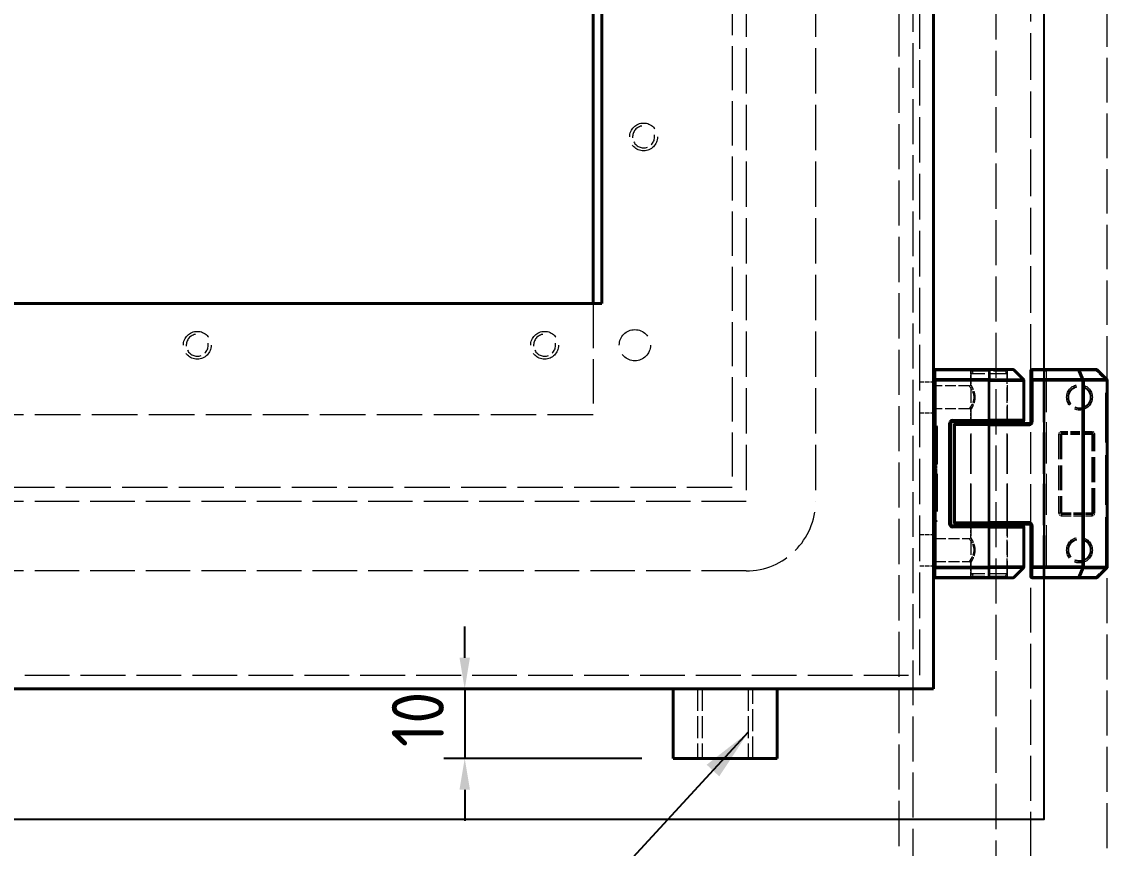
# Model space of a CAD drawing. Header units: millimetres. Extents: x 0 to 2523, y 0 to 1782.
# Drawn here: x 987 to 1143.3, y 848.3 to 967.3 of the extents above; entities that cross this region are included whole.
import ezdxf

# ---------------------------------------------------------------- set-up
doc = ezdxf.new("R2010")
doc.units = ezdxf.units.MM
doc.header["$LTSCALE"] = 3
doc.linetypes.add('DASHED', pattern=[0.2067, 0.1654, -0.0413])
for name, color, linetype, lineweight in [('가려진 것(ISO)', 2, 'DASHED', 18), ('가려진 좁은 것(ISO)', 2, 'DASHED', 18), ('가시적인 것(ISO)', 3, 'Continuous', 40), ('가시적인 좁은 것(ISO)', 3, 'Continuous', 35), ('기호(ISO)', 5, 'Continuous', 25), ('상세 경계(JIS)', 7, 'Continuous', 25), ('치수(ISO)', 2, 'Continuous', 25)]:
    doc.layers.add(name, color=color, linetype=linetype, lineweight=lineweight)
doc.styles.add('치수 텍스트_PSTEK_POSCO', font='isocp.shx')
doc.dimstyles.new('치수_PSTEK_POSCO', dxfattribs={"dimscale": 3, "dimtxt": 2.5, "dimasz": 1.5, "dimexe": 1, "dimexo": 1.5, "dimgap": 1, "dimtad": 1, "dimrnd": 1e-08, "dimdsep": 46, "dimtxsty": '치수 텍스트_PSTEK_POSCO', "dimcen": 0.09, "dimdle": 10, "dimclrd": 7, "dimclre": 7, "dimclrt": 2, "dimadec": 1, "dimazin": 2, "dimtfac": 1, "dimtmove": 0, "dimatfit": 3, "dimfxl": 0, "dimtolj": 1, "dimlwd": -1, "dimlwe": -1, "dimarcsym": 0})
doc.dimstyles.new('치수_PSTEK_POSCO$7', dxfattribs={"dimscale": 3, "dimtxt": 2.5, "dimasz": 2.5, "dimexe": 1, "dimexo": 1.5, "dimgap": 1, "dimtad": 1, "dimrnd": 1e-08, "dimdsep": 46, "dimtxsty": '치수 텍스트_PSTEK_POSCO', "dimcen": 0.09, "dimdle": 10, "dimclrd": 7, "dimclre": 7, "dimclrt": 2, "dimadec": 1, "dimazin": 2, "dimtfac": 1, "dimtmove": 0, "dimatfit": 3, "dimfxl": 0, "dimtolj": 1, "dimlwd": -1, "dimlwe": -1, "dimarcsym": 0})

# ---------------------------------------------------------------- blocks, each defined once
blk = doc.blocks.new('2dDetail0')
at = {"layer": '상세 경계(JIS)', "flags": 128}
blk.add_lwpolyline([(265.179, 284.16), (378.068, 284.16), (378.068, 362.049), (265.179, 362.049), (265.179, 284.16)], dxfattribs=at)
blk = doc.blocks.new('*D104')
at = {"layer": 'Defpoints', "color": 0, "transparency": 16777216}
for p in [(1118.28, 871.23), (1050.78, 861.23), (1080.78, 861.23)]:
    blk.add_point(p, dxfattribs=at)
at = {"layer": '치수(ISO)', "color": 7, "transparency": 16777216}
for p, q in [((1050.78, 875.73), (1050.78, 880.23)), ((1050.78, 871.23), (1050.78, 861.23)), ((1076.28, 861.23), (1047.78, 861.23)), ((1050.78, 856.73), (1050.78, 852.23))]:
    blk.add_line(p, q, dxfattribs=at)
for points in [[(1050.03, 875.73), (1051.53, 875.73), (1050.78, 871.23)], [(1050.03, 856.73), (1051.53, 856.73), (1050.78, 861.23)]]:
    blk.add_solid(points, dxfattribs=at)
at = {"layer": '치수(ISO)', "color": 2, "transparency": 16777216, "insert": (1044.03, 862.86), "char_height": 7.5, "attachment_point": 4, "rotation": 90, "style": '치수 텍스트_PSTEK_POSCO'}
blk.add_mtext('\\A1;10', dxfattribs=at)

msp = doc.modelspace()

# ---------------------------------------------------------------- linework, layer by layer
at = {"layer": '가려진 것(ISO)', "ltscale": 13.096617}
msp.add_line((1127.2766, 461.233), (1127.2766, 1265.233), dxfattribs=at)
at = {"layer": '가려진 것(ISO)', "ltscale": 13.03146}
msp.add_line((1115.2766, 1263.233), (1115.2766, 463.233), dxfattribs=at)
at = {"layer": '가려진 것(ISO)', "ltscale": 13.098612}
msp.add_line((1113.2766, 1261.233), (1113.2766, 465.233), dxfattribs=at)
at = {"layer": '가려진 것(ISO)', "ltscale": 13.223674}
for p, q in [((1116.2766, 873.233), (1116.2766, 1078.233)), ((1069.2766, 910.733), (905.2766, 910.733))]:
    msp.add_line(p, q, dxfattribs=at)
at = {"layer": '가려진 것(ISO)', "ltscale": 13.155773}
for p, q in [((1091.2766, 1053.233), (1091.2766, 898.233)), ((1101.2766, 1053.233), (1101.2766, 898.233))]:
    msp.add_line(p, q, dxfattribs=at)
at = {"layer": '가려진 것(ISO)', "ltscale": 12.816269}
msp.add_line((1089.2766, 1051.233), (1089.2766, 900.233), dxfattribs=at)
at = {"layer": '가려진 것(ISO)', "ltscale": 12.918958}
msp.add_line((1143.2766, 915.6501), (1143.2766, 1035.8158), dxfattribs=at)
at = {"layer": '가려진 것(ISO)', "ltscale": 13.523165}
msp.add_line((1132.2766, 917.033), (1132.2766, 1034.433), dxfattribs=at)
at = {"layer": '가려진 것(ISO)', "ltscale": 12.901145}
for p, q in [((1069.2766, 926.733), (1069.2766, 910.733)), ((1091.2766, 898.233), (835.2766, 898.233)), ((1091.2766, 888.233), (835.2766, 888.233))]:
    msp.add_line(p, q, dxfattribs=at)
at = {"layer": '가려진 것(ISO)', "ltscale": 1.237965}
msp.add_line((1123.6266, 915.083), (1123.6266, 917.033), dxfattribs=at)
at = {"layer": '가려진 것(ISO)', "ltscale": 0.448852}
for p, q in [((1124.1766, 917.133), (1123.6766, 916.633)), ((1128.3766, 917.133), (1128.8766, 916.633))]:
    msp.add_line(p, q, dxfattribs=at)
at = {"layer": '가려진 것(ISO)', "ltscale": 5.185843}
for p, q in [((1128.8766, 916.633), (1123.6766, 916.633)), ((1128.8766, 887.833), (1123.6766, 887.833))]:
    msp.add_line(p, q, dxfattribs=at)
at = {"layer": '가려진 것(ISO)', "ltscale": 4.380694}
for p, q in [((1123.6766, 909.733), (1123.6766, 916.633)), ((1128.8766, 909.733), (1128.8766, 916.633))]:
    msp.add_line(p, q, dxfattribs=at)
at = {"layer": '가려진 것(ISO)', "ltscale": 4.188526}
msp.add_line((1128.3766, 917.133), (1124.1766, 917.133), dxfattribs=at)
at = {"layer": '가려진 것(ISO)', "ltscale": 4.507682}
for p, q in [((1128.9266, 909.933), (1128.9266, 917.033)), ((1128.9266, 887.433), (1128.9266, 894.533))]:
    msp.add_line(p, q, dxfattribs=at)
at = {"layer": '가려진 것(ISO)', "ltscale": 11.933559}
msp.add_line((1134.2766, 887.433), (1134.2766, 917.033), dxfattribs=at)
at = {"layer": '가려진 것(ISO)', "ltscale": 1.269698}
for p, q in [((1116.2766, 915.483), (1118.2766, 915.483)), ((1116.2766, 910.983), (1118.2766, 910.983)), ((1116.2766, 893.483), (1118.2766, 893.483)), ((1116.2766, 888.983), (1118.2766, 888.983))]:
    msp.add_line(p, q, dxfattribs=at)
at = {"layer": '가려진 것(ISO)', "ltscale": 3.142692}
for p, q in [((1123.4266, 914.883), (1118.4766, 914.883)), ((1123.4266, 911.583), (1118.4766, 911.583))]:
    msp.add_line(p, q, dxfattribs=at)
at = {"layer": '가려진 것(ISO)', "ltscale": 0.920515}
msp.add_line((1123.6266, 909.933), (1123.6266, 911.383), dxfattribs=at)
at = {"layer": '가려진 것(ISO)', "ltscale": 12.014192}
msp.add_line((1132.2766, 894.783), (1132.2766, 909.683), dxfattribs=at)
at = {"layer": '가려진 것(ISO)', "ltscale": 0.06339}
for p, q in [((1118.4766, 909.233), (1118.5766, 909.233)), ((1118.4766, 895.233), (1118.5766, 895.233))]:
    msp.add_line(p, q, dxfattribs=at)
at = {"layer": '가려진 것(ISO)', "ltscale": 10.965973}
msp.add_line((1118.7766, 909.033), (1118.7766, 895.433), dxfattribs=at)
at = {"layer": '가려진 것(ISO)', "ltscale": 11.369134}
for p, q in [((1123.6266, 895.183), (1123.6266, 909.283)), ((1128.9266, 895.183), (1128.9266, 909.283))]:
    msp.add_line(p, q, dxfattribs=at)
at = {"layer": '가려진 것(ISO)', "ltscale": 11.691663}
for p, q in [((1123.6766, 894.983), (1123.6766, 909.483)), ((1128.8766, 894.983), (1128.8766, 909.483))]:
    msp.add_line(p, q, dxfattribs=at)
at = {"layer": '가려진 것(ISO)', "ltscale": 2.793455}
for p, q in [((1141.0766, 908.083), (1136.6766, 908.083)), ((1136.6766, 896.383), (1141.0766, 896.383))]:
    msp.add_line(p, q, dxfattribs=at)
at = {"layer": '가려진 것(ISO)', "ltscale": 0.12688}
for p, q in [((1118.7766, 907.033), (1118.5766, 907.033)), ((1118.7766, 906.8455), (1118.5766, 906.8455)), ((1118.7766, 906.533), (1118.5766, 906.533)), ((1118.7766, 906.3455), (1118.5766, 906.3455)), ((1118.7766, 906.283), (1118.5766, 906.283)), ((1118.7766, 906.2517), (1118.5766, 906.2517)), ((1118.7766, 906.158), (1118.5766, 906.158)), ((1118.7766, 906.1267), (1118.5766, 906.1267)), ((1118.7766, 906.0955), (1118.5766, 906.0955)), ((1118.7766, 906.0642), (1118.5766, 906.0642)), ((1118.7766, 906.0017), (1118.5766, 906.0017)), ((1118.7766, 905.908), (1118.5766, 905.908)), ((1118.7766, 905.8767), (1118.5766, 905.8767)), ((1118.7766, 905.783), (1118.5766, 905.783)), ((1118.7766, 905.7517), (1118.5766, 905.7517)), ((1118.7766, 905.658), (1118.5766, 905.658)), ((1118.7766, 905.6267), (1118.5766, 905.6267)), ((1118.7766, 905.5955), (1118.5766, 905.5955)), ((1118.7766, 905.5642), (1118.5766, 905.5642)), ((1118.7766, 905.533), (1118.5766, 905.533)), ((1118.7766, 905.5017), (1118.5766, 905.5017)), ((1118.7766, 905.4392), (1118.5766, 905.4392)), ((1118.7766, 905.408), (1118.5766, 905.408)), ((1118.7766, 905.3767), (1118.5766, 905.3767)), ((1118.7766, 905.3455), (1118.5766, 905.3455)), ((1118.7766, 905.283), (1118.5766, 905.283)), ((1118.7766, 905.2517), (1118.5766, 905.2517)), ((1118.7766, 905.1267), (1118.5766, 905.1267)), ((1118.7766, 905.0017), (1118.5766, 905.0017)), ((1118.7766, 904.9392), (1118.5766, 904.9392)), ((1118.7766, 904.8767), (1118.5766, 904.8767)), ((1118.7766, 904.8455), (1118.5766, 904.8455)), ((1118.7766, 904.783), (1118.5766, 904.783)), ((1118.7766, 904.7205), (1118.5766, 904.7205)), ((1118.7766, 904.6892), (1118.5766, 904.6892)), ((1118.7766, 904.6267), (1118.5766, 904.6267)), ((1118.7766, 904.5955), (1118.5766, 904.5955)), ((1118.7766, 904.533), (1118.5766, 904.533)), ((1118.7766, 904.5017), (1118.5766, 904.5017)), ((1118.7766, 904.4392), (1118.5766, 904.4392)), ((1118.7766, 904.2517), (1118.5766, 904.2517)), ((1118.7766, 904.1267), (1118.5766, 904.1267)), ((1118.7766, 904.0642), (1118.5766, 904.0642)), ((1118.7766, 903.9392), (1118.5766, 903.9392)), ((1118.7766, 903.7517), (1118.5766, 903.7517)), ((1118.7766, 903.6892), (1118.5766, 903.6892)), ((1118.7766, 903.658), (1118.5766, 903.658)), ((1118.7766, 903.5642), (1118.5766, 903.5642)), ((1118.7766, 903.5017), (1118.5766, 903.5017)), ((1118.7766, 903.2517), (1118.5766, 903.2517)), ((1118.7766, 903.0642), (1118.5766, 903.0642)), ((1118.7766, 902.8142), (1118.5766, 902.8142)), ((1118.7766, 902.783), (1118.5766, 902.783)), ((1118.7766, 902.7205), (1118.5766, 902.7205)), ((1118.7766, 902.6267), (1118.5766, 902.6267)), ((1118.7766, 902.5955), (1118.5766, 902.5955)), ((1118.7766, 902.533), (1118.5766, 902.533)), ((1118.7766, 902.4705), (1118.5766, 902.4705)), ((1118.7766, 902.4392), (1118.5766, 902.4392)), ((1118.7766, 902.3142), (1118.5766, 902.3142)), ((1118.7766, 902.1892), (1118.5766, 902.1892)), ((1118.7766, 902.158), (1118.5766, 902.158)), ((1118.7766, 902.0955), (1118.5766, 902.0955)), ((1118.7766, 902.0642), (1118.5766, 902.0642)), ((1118.7766, 902.033), (1118.5766, 902.033)), ((1118.7766, 902.0017), (1118.5766, 902.0017)), ((1118.7766, 901.9705), (1118.5766, 901.9705)), ((1118.7766, 901.9392), (1118.5766, 901.9392)), ((1118.7766, 901.908), (1118.5766, 901.908)), ((1118.7766, 901.8455), (1118.5766, 901.8455)), ((1118.7766, 901.8142), (1118.5766, 901.8142)), ((1118.7766, 901.783), (1118.5766, 901.783)), ((1118.7766, 901.7517), (1118.5766, 901.7517)), ((1118.7766, 901.7205), (1118.5766, 901.7205)), ((1118.7766, 901.6892), (1118.5766, 901.6892)), ((1118.7766, 901.658), (1118.5766, 901.658)), ((1118.7766, 901.5955), (1118.5766, 901.5955)), ((1118.7766, 901.5642), (1118.5766, 901.5642)), ((1118.7766, 901.533), (1118.5766, 901.533)), ((1118.7766, 901.5017), (1118.5766, 901.5017)), ((1118.7766, 901.4392), (1118.5766, 901.4392)), ((1118.7766, 901.408), (1118.5766, 901.408)), ((1118.7766, 901.3767), (1118.5766, 901.3767)), ((1118.7766, 901.3455), (1118.5766, 901.3455)), ((1118.7766, 901.3142), (1118.5766, 901.3142)), ((1118.7766, 901.283), (1118.5766, 901.283)), ((1118.7766, 901.2517), (1118.5766, 901.2517)), ((1118.7766, 901.2205), (1118.5766, 901.2205)), ((1118.7766, 901.158), (1118.5766, 901.158)), ((1118.7766, 901.1267), (1118.5766, 901.1267)), ((1118.7766, 901.0955), (1118.5766, 901.0955)), ((1118.7766, 901.0642), (1118.5766, 901.0642)), ((1118.7766, 901.033), (1118.5766, 901.033)), ((1118.7766, 900.9705), (1118.5766, 900.9705)), ((1118.7766, 900.9392), (1118.5766, 900.9392)), ((1118.7766, 900.8142), (1118.5766, 900.8142)), ((1118.7766, 900.7517), (1118.5766, 900.7517)), ((1118.7766, 900.6892), (1118.5766, 900.6892)), ((1118.7766, 900.658), (1118.5766, 900.658)), ((1118.7766, 900.6267), (1118.5766, 900.6267)), ((1118.7766, 900.5955), (1118.5766, 900.5955)), ((1118.7766, 900.5642), (1118.5766, 900.5642)), ((1118.7766, 900.533), (1118.5766, 900.533)), ((1118.7766, 900.5017), (1118.5766, 900.5017)), ((1118.7766, 900.4705), (1118.5766, 900.4705)), ((1118.7766, 900.408), (1118.5766, 900.408)), ((1118.7766, 900.3767), (1118.5766, 900.3767)), ((1118.7766, 900.3455), (1118.5766, 900.3455)), ((1118.7766, 900.283), (1118.5766, 900.283)), ((1118.7766, 900.2205), (1118.5766, 900.2205)), ((1118.7766, 900.1892), (1118.5766, 900.1892)), ((1118.7766, 900.158), (1118.5766, 900.158)), ((1118.7766, 900.033), (1118.5766, 900.033)), ((1118.7766, 900.0017), (1118.5766, 900.0017)), ((1118.7766, 899.9392), (1118.5766, 899.9392)), ((1118.7766, 899.8767), (1118.5766, 899.8767)), ((1118.7766, 899.8455), (1118.5766, 899.8455)), ((1118.7766, 899.7517), (1118.5766, 899.7517)), ((1118.7766, 899.6892), (1118.5766, 899.6892)), ((1118.7766, 899.658), (1118.5766, 899.658)), ((1118.7766, 899.4392), (1118.5766, 899.4392)), ((1118.7766, 899.0017), (1118.5766, 899.0017)), ((1118.7766, 898.9705), (1118.5766, 898.9705)), ((1118.7766, 898.8767), (1118.5766, 898.8767)), ((1118.7766, 898.7517), (1118.5766, 898.7517)), ((1118.7766, 898.6892), (1118.5766, 898.6892)), ((1118.7766, 898.533), (1118.5766, 898.533)), ((1118.7766, 898.4392), (1118.5766, 898.4392)), ((1118.7766, 898.408), (1118.5766, 898.408)), ((1118.7766, 898.3455), (1118.5766, 898.3455)), ((1118.7766, 898.2517), (1118.5766, 898.2517)), ((1118.7766, 898.2205), (1118.5766, 898.2205)), ((1118.7766, 898.158), (1118.5766, 898.158)), ((1118.7766, 898.0955), (1118.5766, 898.0955)), ((1118.7766, 898.0642), (1118.5766, 898.0642)), ((1118.7766, 898.0017), (1118.5766, 898.0017)), ((1118.7766, 897.9392), (1118.5766, 897.9392)), ((1118.7766, 897.8142), (1118.5766, 897.8142)), ((1118.7766, 897.6892), (1118.5766, 897.6892)), ((1118.7766, 897.658), (1118.5766, 897.658)), ((1118.7766, 897.533), (1118.5766, 897.533)), ((1118.7766, 897.5017), (1118.5766, 897.5017)), ((1118.7766, 897.4392), (1118.5766, 897.4392)), ((1118.7766, 897.408), (1118.5766, 897.408)), ((1118.7766, 897.3767), (1118.5766, 897.3767)), ((1118.7766, 897.2517), (1118.5766, 897.2517)), ((1118.7766, 897.2205), (1118.5766, 897.2205))]:
    msp.add_line(p, q, dxfattribs=at)
at = {"layer": '가려진 것(ISO)', "ltscale": 7.174257}
for p, q in [((1136.4766, 907.883), (1136.4766, 896.583)), ((1141.2766, 896.583), (1141.2766, 907.883))]:
    msp.add_line(p, q, dxfattribs=at)
at = {"layer": '가려진 것(ISO)', "ltscale": 13.109228}
msp.add_line((1089.2766, 900.233), (837.2766, 900.233), dxfattribs=at)
at = {"layer": '가려진 것(ISO)', "ltscale": 0.920521}
msp.add_line((1123.6266, 893.083), (1123.6266, 894.533), dxfattribs=at)
at = {"layer": '가려진 것(ISO)', "ltscale": 4.380693}
for p, q in [((1123.6766, 887.833), (1123.6766, 894.733)), ((1128.8766, 887.833), (1128.8766, 894.733))]:
    msp.add_line(p, q, dxfattribs=at)
at = {"layer": '가려진 것(ISO)', "ltscale": 3.14268}
msp.add_line((1118.4766, 892.883), (1123.4266, 892.883), dxfattribs=at)
at = {"layer": '가려진 것(ISO)', "ltscale": 3.142681}
msp.add_line((1118.4766, 889.583), (1123.4266, 889.583), dxfattribs=at)
at = {"layer": '가려진 것(ISO)', "ltscale": 1.237971}
msp.add_line((1123.6266, 887.433), (1123.6266, 889.383), dxfattribs=at)
at = {"layer": '가려진 것(ISO)', "ltscale": 0.448853}
for p, q in [((1124.1766, 887.333), (1123.6766, 887.833)), ((1128.3766, 887.333), (1128.8766, 887.833))]:
    msp.add_line(p, q, dxfattribs=at)
at = {"layer": '가려진 것(ISO)', "ltscale": 13.061915}
msp.add_line((1143.2766, 435.233), (1143.2766, 888.8158), dxfattribs=at)
at = {"layer": '가려진 것(ISO)', "ltscale": 4.188524}
msp.add_line((1128.3766, 887.333), (1124.1766, 887.333), dxfattribs=at)
at = {"layer": '가려진 것(ISO)', "ltscale": 13.022093}
msp.add_line((1132.2766, 435.233), (1132.2766, 887.433), dxfattribs=at)
at = {"layer": '가려진 것(ISO)', "ltscale": 12.986021}
msp.add_line((810.2766, 873.233), (1116.2766, 873.233), dxfattribs=at)
at = {"layer": '가려진 것(ISO)', "ltscale": 6.348889}
for p, q in [((1084.2766, 871.233), (1084.2766, 861.233)), ((1084.9531, 871.233), (1084.9531, 861.233)), ((1091.6001, 871.233), (1091.6001, 861.233)), ((1092.2766, 861.233), (1092.2766, 871.233))]:
    msp.add_line(p, q, dxfattribs=at)
at = {"layer": '가려진 것(ISO)', "ltscale": 10.132536}
for centre in [(1076.5266, 950.733), (1012.2766, 920.733), (1062.2766, 920.733)]:
    msp.add_circle(centre, 2, dxfattribs=at)
at = {"layer": '가려진 것(ISO)', "ltscale": 11.399102}
msp.add_circle((1075.2766, 920.733), 2.25, dxfattribs=at)
at = {"layer": '가려진 것(ISO)', "ltscale": 6.582059}
for centre in [(1139.2766, 913.233), (1139.2766, 891.233)]:
    msp.add_circle(centre, 1.65, dxfattribs=at)
at = {"layer": '가려진 것(ISO)', "ltscale": 4.733071}
for centre in [(1076.5266, 950.733), (1012.2766, 920.733), (1062.2766, 920.733)]:
    msp.add_arc(centre, 1.582, 100, 10, dxfattribs=at)
at = {"layer": '가려진 것(ISO)', "ltscale": 0.199359}
for centre, start, end in [((1123.4266, 917.033), 0, 90), ((1129.1266, 917.033), 90, 180), ((1134.4766, 917.033), 90, 180), ((1118.4766, 915.083), 180, 270), ((1118.4766, 911.383), 90, 180), ((1123.4266, 909.933), 270, 0), ((1129.1266, 909.933), 180, 270), ((1118.4766, 909.433), 180, 270), ((1118.5766, 909.033), 0, 90), ((1123.4266, 909.283), 0, 90), ((1129.1266, 909.283), 90, 180), ((1136.6766, 907.883), 90, 180), ((1141.0766, 907.883), 0, 90), ((1118.5766, 895.433), 270, 0), ((1136.6766, 896.583), 180, 270), ((1141.0766, 896.583), 270, 0), ((1118.4766, 895.033), 90, 180), ((1123.4266, 895.183), 270, 0), ((1123.4266, 894.533), 0, 90), ((1129.1266, 895.183), 180, 270), ((1129.1266, 894.533), 90, 180), ((1118.4766, 893.083), 180, 270), ((1118.4766, 889.383), 90, 180), ((1123.4266, 887.433), 270, 0), ((1129.1266, 887.433), 180, 270), ((1134.4766, 887.433), 180, 270)]:
    msp.add_arc(centre, 0.2, start, end, dxfattribs=at)
at = {"layer": '가려진 것(ISO)', "ltscale": 12.665669}
msp.add_arc((1091.2766, 898.233), 10, 270, 0, dxfattribs=at)
at = {"layer": '가려진 것(ISO)', "ltscale": 0.199349}
msp.add_open_spline([(1123.4266, 914.883), (1123.448, 914.883), (1123.4696, 914.8865), (1123.5101, 914.9), (1123.5294, 914.9101), (1123.5634, 914.9356), (1123.5785, 914.9512), (1123.6028, 914.9861), (1123.6123, 915.0057), (1123.6238, 915.0445), (1123.6266, 915.0638), (1123.6266, 915.083)], degree=3, knots=[0, 0, 0, 0, 0.006421037, 0.006421037, 0.0127920387, 0.0127920387, 0.0191648297, 0.0191648297, 0.025537558, 0.025537558, 0.0312860612, 0.0312860612, 0.0312860612, 0.0312860612], dxfattribs=at)
at = {"layer": '가려진 것(ISO)'}
for points in [[(1123.4266, 911.583), (1123.4266, 911.583), (1123.4266, 911.583), (1123.4266, 911.583)], [(1123.6266, 911.383), (1123.6266, 911.383), (1123.6266, 911.383), (1123.6266, 911.383)], [(1123.4266, 889.583), (1123.4266, 889.583), (1123.4266, 889.583), (1123.4266, 889.583)], [(1123.6266, 889.383), (1123.6266, 889.383), (1123.6266, 889.383), (1123.6266, 889.383)]]:
    msp.add_open_spline(points, degree=3, dxfattribs=at)
at = {"layer": '가려진 것(ISO)', "ltscale": 0.19935}
msp.add_open_spline([(1123.6266, 911.383), (1123.6266, 911.4044), (1123.623, 911.4261), (1123.6095, 911.4665), (1123.5994, 911.4858), (1123.574, 911.5198), (1123.5583, 911.5349), (1123.5235, 911.5592), (1123.5038, 911.5687), (1123.4651, 911.5802), (1123.4457, 911.583), (1123.4266, 911.583)], degree=3, knots=[0, 0, 0, 0, 0.0064210381, 0.0064210381, 0.0127920403, 0.0127920403, 0.0191648304, 0.0191648304, 0.0255375569, 0.0255375569, 0.0312862255, 0.0312862255, 0.0312862255, 0.0312862255], dxfattribs=at)
at = {"layer": '가려진 것(ISO)', "ltscale": 0.199354}
msp.add_open_spline([(1123.4266, 892.883), (1123.448, 892.883), (1123.4696, 892.8865), (1123.5101, 892.9), (1123.5294, 892.9101), (1123.5634, 892.9356), (1123.5785, 892.9512), (1123.6028, 892.9861), (1123.6123, 893.0057), (1123.6238, 893.0445), (1123.6266, 893.0638), (1123.6266, 893.083)], degree=3, knots=[0, 0, 0, 0, 0.0064210258, 0.0064210258, 0.0127920248, 0.0127920248, 0.019164823, 0.019164823, 0.0255375638, 0.0255375638, 0.0312868579, 0.0312868579, 0.0312868579, 0.0312868579], dxfattribs=at)
at = {"layer": '가려진 것(ISO)', "ltscale": 0.199353}
msp.add_open_spline([(1123.6266, 889.383), (1123.6266, 889.4044), (1123.623, 889.4261), (1123.6095, 889.4665), (1123.5994, 889.4858), (1123.574, 889.5198), (1123.5583, 889.5349), (1123.5235, 889.5592), (1123.5038, 889.5687), (1123.4651, 889.5802), (1123.4457, 889.583), (1123.4266, 889.583)], degree=3, knots=[0, 0, 0, 0, 0.0064210313, 0.0064210313, 0.0127920334, 0.0127920334, 0.0191648315, 0.0191648315, 0.0255375666, 0.0255375666, 0.0312865551, 0.0312865551, 0.0312865551, 0.0312865551], dxfattribs=at)
at = {"layer": '가려진 좁은 것(ISO)', "ltscale": 5.285573}
for p, q in [((1123.6266, 917.033), (1128.9266, 917.033)), ((1128.9266, 887.433), (1123.6266, 887.433))]:
    msp.add_line(p, q, dxfattribs=at)
at = {"layer": '가려진 좁은 것(ISO)', "ltscale": 0.199359}
for p, q in [((1132.4766, 917.033), (1132.2766, 917.033)), ((1134.0766, 917.033), (1134.0766, 917.233)), ((1134.0766, 917.033), (1134.2766, 917.033)), ((1134.2766, 917.033), (1134.4766, 917.033)), ((1134.4766, 917.233), (1134.4766, 917.033)), ((1141.6937, 917.233), (1141.6937, 917.033)), ((1141.8351, 917.1744), (1141.6937, 917.033)), ((1143.218, 915.7916), (1143.0766, 915.6501)), ((1118.4766, 909.033), (1118.2766, 909.033)), ((1118.5766, 909.233), (1118.5766, 909.033)), ((1118.5766, 909.033), (1118.7766, 909.033)), ((1136.6766, 908.283), (1136.6766, 908.083)), ((1136.6766, 907.883), (1136.6766, 908.083)), ((1141.0766, 908.083), (1141.0766, 908.283)), ((1141.0766, 908.083), (1141.0766, 907.883)), ((1136.4766, 907.883), (1136.2766, 907.883)), ((1136.4766, 907.883), (1136.6766, 907.883)), ((1141.0766, 907.883), (1141.2766, 907.883)), ((1141.4766, 907.883), (1141.2766, 907.883)), ((1118.2766, 895.433), (1118.4766, 895.433)), ((1118.5766, 895.433), (1118.5766, 895.233)), ((1118.7766, 895.433), (1118.5766, 895.433)), ((1136.2766, 896.583), (1136.4766, 896.583)), ((1136.6766, 896.583), (1136.4766, 896.583)), ((1136.6766, 896.383), (1136.6766, 896.583)), ((1136.6766, 896.383), (1136.6766, 896.183)), ((1141.0766, 896.583), (1141.0766, 896.383)), ((1141.2766, 896.583), (1141.0766, 896.583)), ((1141.0766, 896.183), (1141.0766, 896.383)), ((1141.2766, 896.583), (1141.4766, 896.583)), ((1143.218, 888.6744), (1143.0766, 888.8158)), ((1132.2766, 887.433), (1132.4766, 887.433)), ((1134.0766, 887.233), (1134.0766, 887.433)), ((1134.2766, 887.433), (1134.0766, 887.433)), ((1134.2766, 887.433), (1134.4766, 887.433)), ((1134.4766, 887.433), (1134.4766, 887.233)), ((1141.6937, 887.233), (1141.6937, 887.433)), ((1141.6937, 887.433), (1141.8351, 887.2916))]:
    msp.add_line(p, q, dxfattribs=at)
at = {"layer": '가려진 좁은 것(ISO)', "ltscale": 1.015738}
for p, q in [((1134.0766, 917.033), (1132.4766, 917.033)), ((1132.4766, 887.433), (1134.0766, 887.433))]:
    msp.add_line(p, q, dxfattribs=at)
at = {"layer": '가려진 좁은 것(ISO)', "ltscale": 11.933559}
for p, q in [((1134.0766, 887.433), (1134.0766, 917.033)), ((1134.4766, 917.033), (1134.4766, 887.433))]:
    msp.add_line(p, q, dxfattribs=at)
at = {"layer": '가려진 좁은 것(ISO)', "ltscale": 4.582065}
for p, q in [((1141.6937, 917.033), (1134.4766, 917.033)), ((1134.4766, 887.433), (1141.6937, 887.433))]:
    msp.add_line(p, q, dxfattribs=at)
at = {"layer": '가려진 좁은 것(ISO)', "ltscale": 1.24153}
for p, q in [((1143.0766, 915.6501), (1141.6937, 917.033)), ((1141.6937, 887.433), (1143.0766, 888.8158))]:
    msp.add_line(p, q, dxfattribs=at)
at = {"layer": '가려진 좁은 것(ISO)', "ltscale": 14.424725}
msp.add_line((1143.0766, 888.8158), (1143.0766, 915.6501), dxfattribs=at)
at = {"layer": '가려진 좁은 것(ISO)', "ltscale": 0.06339}
for p, q in [((1118.4766, 909.033), (1118.5766, 909.033)), ((1118.4766, 895.433), (1118.5766, 895.433))]:
    msp.add_line(p, q, dxfattribs=at)
at = {"layer": '가려진 좁은 것(ISO)', "ltscale": 10.965973}
msp.add_line((1118.5766, 909.033), (1118.5766, 895.433), dxfattribs=at)
at = {"layer": '가려진 좁은 것(ISO)', "ltscale": 2.793455}
for p, q in [((1141.0766, 908.283), (1136.6766, 908.283)), ((1141.0766, 907.883), (1136.6766, 907.883)), ((1136.6766, 896.583), (1141.0766, 896.583)), ((1136.6766, 896.183), (1141.0766, 896.183))]:
    msp.add_line(p, q, dxfattribs=at)
at = {"layer": '가려진 좁은 것(ISO)', "ltscale": 7.174257}
for p, q in [((1136.2766, 907.883), (1136.2766, 896.583)), ((1136.6766, 907.883), (1136.6766, 896.583)), ((1141.0766, 896.583), (1141.0766, 907.883)), ((1141.4766, 896.583), (1141.4766, 907.883))]:
    msp.add_line(p, q, dxfattribs=at)
at = {"layer": '가려진 좁은 것(ISO)', "ltscale": 7.379896}
for centre in [(1139.2766, 913.233), (1139.2766, 891.233)]:
    msp.add_circle(centre, 1.85, dxfattribs=at)
at = {"layer": '가려진 좁은 것(ISO)', "ltscale": 6.195138}
for centre in [(1139.2766, 913.233), (1139.2766, 891.233)]:
    msp.add_circle(centre, 1.553, dxfattribs=at)
at = {"layer": '가려진 좁은 것(ISO)', "ltscale": 0.109657}
for centre, start, end in [((1124.1086, 913.233), 0.000011, 0.000011), ((1124.1086, 891.233), 0.00005, 0.00005)]:
    msp.add_arc(centre, 0.2, start, end, dxfattribs=at)
at = {"layer": '가려진 좁은 것(ISO)', "ltscale": 0.398819}
for centre, start, end in [((1136.6766, 907.883), 90, 180), ((1141.0766, 907.883), 0, 90), ((1136.6766, 896.583), 180, 270), ((1141.0766, 896.583), 270, 0)]:
    msp.add_arc(centre, 0.4, start, end, dxfattribs=at)
at = {"layer": '가려진 좁은 것(ISO)', "ltscale": 1.713623}
msp.add_open_spline([(1124.1086, 913.233), (1124.1086, 913.2769), (1124.1069, 913.3214), (1124.1035, 913.3665), (1124.1, 913.4115), (1124.0947, 913.4572), (1124.0876, 913.5027), (1124.0806, 913.5481), (1124.0718, 913.5934), (1124.0616, 913.6377), (1124.0515, 913.6819), (1124.0399, 913.7252), (1124.0276, 913.7664), (1124.0154, 913.8076), (1124.0024, 913.8467), (1123.9884, 913.8858), (1123.9744, 913.9248), (1123.9593, 913.9638), (1123.9424, 914.0046), (1123.9254, 914.0454), (1123.9065, 914.088), (1123.8862, 914.1311), (1123.8659, 914.1741), (1123.8441, 914.2176), (1123.8209, 914.2616), (1123.7978, 914.3056), (1123.7732, 914.35), (1123.7475, 914.3946), (1123.7217, 914.4392), (1123.6949, 914.4838), (1123.6675, 914.5277), (1123.6401, 914.5715), (1123.6123, 914.6146), (1123.585, 914.6557), (1123.5577, 914.6968), (1123.5309, 914.7359), (1123.5073, 914.7698), (1123.4837, 914.8037), (1123.4633, 914.8322), (1123.4493, 914.8516), (1123.4353, 914.871), (1123.4275, 914.8817), (1123.4267, 914.8829), (1123.4266, 914.8829), (1123.4266, 914.883), (1123.4266, 914.883)], degree=3, knots=[0, 0, 0, 0, 0.035714286, 0.035714286, 0.035714286, 0.071428571, 0.071428571, 0.071428571, 0.107142857, 0.107142857, 0.107142857, 0.142857143, 0.142857143, 0.142857143, 0.178571429, 0.178571429, 0.178571429, 0.214285714, 0.214285714, 0.214285714, 0.25, 0.25, 0.25, 0.285714286, 0.285714286, 0.285714286, 0.321428571, 0.321428571, 0.321428571, 0.357142857, 0.357142857, 0.357142857, 0.392857143, 0.392857143, 0.392857143, 0.428571429, 0.428571429, 0.428571429, 0.464285714, 0.464285714, 0.464285714, 0.5, 0.5, 0.5, 0.502303722, 0.502303722, 0.502303722, 0.502303722], dxfattribs=at)
at = {"layer": '가려진 좁은 것(ISO)', "ltscale": 1.835521}
msp.add_open_spline([(1124.2608, 913.233), (1124.2608, 913.2823), (1124.2592, 913.3321), (1124.256, 913.3826), (1124.2527, 913.4331), (1124.2478, 913.4843), (1124.2413, 913.5353), (1124.2347, 913.5863), (1124.2266, 913.637), (1124.2171, 913.6867), (1124.2076, 913.7363), (1124.1969, 913.7848), (1124.1855, 913.831), (1124.1741, 913.8772), (1124.162, 913.921), (1124.149, 913.9648), (1124.136, 914.0086), (1124.122, 914.0524), (1124.1062, 914.0981), (1124.0904, 914.1439), (1124.0728, 914.1916), (1124.054, 914.2399), (1124.0351, 914.2881), (1124.0148, 914.3369), (1123.9933, 914.3862), (1123.9717, 914.4356), (1123.9489, 914.4854), (1123.925, 914.5354), (1123.9011, 914.5853), (1123.876, 914.6354), (1123.8506, 914.6846), (1123.8252, 914.7337), (1123.7993, 914.782), (1123.7739, 914.8281), (1123.7485, 914.8742), (1123.7236, 914.9181), (1123.7016, 914.9561), (1123.6796, 914.994), (1123.6607, 915.0259), (1123.6477, 915.0478), (1123.6347, 915.0697), (1123.6275, 915.0815), (1123.6266, 915.0828), (1123.6266, 915.0829), (1123.6266, 915.083), (1123.6266, 915.083)], degree=3, knots=[0, 0, 0, 0, 0.035714286, 0.035714286, 0.035714286, 0.071428571, 0.071428571, 0.071428571, 0.107142857, 0.107142857, 0.107142857, 0.142857143, 0.142857143, 0.142857143, 0.178571429, 0.178571429, 0.178571429, 0.214285714, 0.214285714, 0.214285714, 0.25, 0.25, 0.25, 0.285714286, 0.285714286, 0.285714286, 0.321428571, 0.321428571, 0.321428571, 0.357142857, 0.357142857, 0.357142857, 0.392857143, 0.392857143, 0.392857143, 0.428571429, 0.428571429, 0.428571429, 0.464285714, 0.464285714, 0.464285714, 0.5, 0.5, 0.5, 0.502295932, 0.502295932, 0.502295932, 0.502295932], dxfattribs=at)
at = {"layer": '가려진 좁은 것(ISO)', "ltscale": 1.713606}
msp.add_open_spline([(1123.4266, 911.583), (1123.4266, 911.583), (1123.4324, 911.591), (1123.4439, 911.6069), (1123.4563, 911.624), (1123.4754, 911.6505), (1123.4982, 911.6832), (1123.5211, 911.7159), (1123.5478, 911.7545), (1123.5752, 911.7956), (1123.6027, 911.8367), (1123.631, 911.8801), (1123.6588, 911.9244), (1123.6867, 911.9687), (1123.7141, 912.014), (1123.7404, 912.0592), (1123.7668, 912.1045), (1123.792, 912.1497), (1123.8157, 912.1945), (1123.8395, 912.2392), (1123.8618, 912.2836), (1123.8826, 912.3274), (1123.9035, 912.3712), (1123.9228, 912.4146), (1123.9403, 912.4563), (1123.9577, 912.4981), (1123.9733, 912.5383), (1123.9876, 912.578), (1124.0019, 912.6177), (1124.0149, 912.6569), (1124.0271, 912.6978), (1124.0393, 912.7387), (1124.0508, 912.7814), (1124.061, 912.8255), (1124.0712, 912.8696), (1124.0801, 912.9152), (1124.0873, 912.9609), (1124.0944, 913.0067), (1124.0998, 913.0527), (1124.1034, 913.0982), (1124.1069, 913.1437), (1124.1086, 913.1886), (1124.1086, 913.233)], degree=3, knots=[0.502666002, 0.502666002, 0.502666002, 0.502666002, 0.535714286, 0.535714286, 0.535714286, 0.571428571, 0.571428571, 0.571428571, 0.607142857, 0.607142857, 0.607142857, 0.642857143, 0.642857143, 0.642857143, 0.678571429, 0.678571429, 0.678571429, 0.714285714, 0.714285714, 0.714285714, 0.75, 0.75, 0.75, 0.785714286, 0.785714286, 0.785714286, 0.821428571, 0.821428571, 0.821428571, 0.857142857, 0.857142857, 0.857142857, 0.892857143, 0.892857143, 0.892857143, 0.928571429, 0.928571429, 0.928571429, 0.964285714, 0.964285714, 0.964285714, 1, 1, 1, 1], dxfattribs=at)
at = {"layer": '가려진 좁은 것(ISO)', "ltscale": 1.8355}
msp.add_open_spline([(1123.6266, 911.383), (1123.6266, 911.383), (1123.6321, 911.3919), (1123.6427, 911.4098), (1123.6542, 911.4291), (1123.6719, 911.4589), (1123.6932, 911.4954), (1123.7145, 911.532), (1123.7393, 911.5754), (1123.7648, 911.6214), (1123.7904, 911.6675), (1123.8167, 911.7161), (1123.8425, 911.7658), (1123.8684, 911.8155), (1123.894, 911.8663), (1123.9184, 911.917), (1123.9429, 911.9677), (1123.9663, 912.0184), (1123.9884, 912.0686), (1124.0105, 912.1188), (1124.0313, 912.1685), (1124.0506, 912.2177), (1124.07, 912.2668), (1124.088, 912.3154), (1124.1042, 912.3622), (1124.1205, 912.4091), (1124.135, 912.4542), (1124.1483, 912.4987), (1124.1615, 912.5431), (1124.1736, 912.5871), (1124.185, 912.6329), (1124.1963, 912.6788), (1124.207, 912.7267), (1124.2165, 912.7761), (1124.226, 912.8256), (1124.2343, 912.8767), (1124.2409, 912.928), (1124.2476, 912.9794), (1124.2526, 913.031), (1124.2559, 913.0819), (1124.2592, 913.1328), (1124.2608, 913.1831), (1124.2608, 913.233)], degree=3, knots=[0.502658788, 0.502658788, 0.502658788, 0.502658788, 0.535714286, 0.535714286, 0.535714286, 0.571428571, 0.571428571, 0.571428571, 0.607142857, 0.607142857, 0.607142857, 0.642857143, 0.642857143, 0.642857143, 0.678571429, 0.678571429, 0.678571429, 0.714285714, 0.714285714, 0.714285714, 0.75, 0.75, 0.75, 0.785714286, 0.785714286, 0.785714286, 0.821428571, 0.821428571, 0.821428571, 0.857142857, 0.857142857, 0.857142857, 0.892857143, 0.892857143, 0.892857143, 0.928571429, 0.928571429, 0.928571429, 0.964285714, 0.964285714, 0.964285714, 1, 1, 1, 1], dxfattribs=at)
at = {"layer": '가려진 좁은 것(ISO)', "ltscale": 1.713622}
msp.add_open_spline([(1124.1086, 891.233), (1124.1086, 891.2776), (1124.1069, 891.3227), (1124.1033, 891.3684), (1124.0997, 891.4141), (1124.0943, 891.4604), (1124.087, 891.5064), (1124.0798, 891.5524), (1124.0708, 891.5982), (1124.0605, 891.6425), (1124.0502, 891.6868), (1124.0387, 891.7297), (1124.0263, 891.7707), (1124.014, 891.8118), (1124.0009, 891.8511), (1123.9865, 891.891), (1123.9721, 891.9309), (1123.9564, 891.9713), (1123.9387, 892.0134), (1123.9211, 892.0554), (1123.9015, 892.099), (1123.8805, 892.143), (1123.8595, 892.187), (1123.837, 892.2316), (1123.813, 892.2765), (1123.7891, 892.3215), (1123.7637, 892.3669), (1123.7372, 892.4123), (1123.7107, 892.4577), (1123.6831, 892.5031), (1123.6551, 892.5474), (1123.6271, 892.5918), (1123.5988, 892.6352), (1123.5713, 892.6762), (1123.5438, 892.7172), (1123.5173, 892.7555), (1123.4948, 892.7877), (1123.4722, 892.8198), (1123.4538, 892.8454), (1123.442, 892.8617), (1123.4318, 892.8758), (1123.4266, 892.883), (1123.4266, 892.883)], degree=3, knots=[0, 0, 0, 0, 0.035714286, 0.035714286, 0.035714286, 0.071428571, 0.071428571, 0.071428571, 0.107142857, 0.107142857, 0.107142857, 0.142857143, 0.142857143, 0.142857143, 0.178571429, 0.178571429, 0.178571429, 0.214285714, 0.214285714, 0.214285714, 0.25, 0.25, 0.25, 0.285714286, 0.285714286, 0.285714286, 0.321428571, 0.321428571, 0.321428571, 0.357142857, 0.357142857, 0.357142857, 0.392857143, 0.392857143, 0.392857143, 0.428571429, 0.428571429, 0.428571429, 0.464285714, 0.464285714, 0.464285714, 0.495418369, 0.495418369, 0.495418369, 0.495418369], dxfattribs=at)
at = {"layer": '가려진 좁은 것(ISO)', "ltscale": 1.83552}
msp.add_open_spline([(1124.2608, 891.233), (1124.2608, 891.2831), (1124.2592, 891.3336), (1124.2558, 891.3848), (1124.2525, 891.436), (1124.2474, 891.4879), (1124.2407, 891.5395), (1124.234, 891.5911), (1124.2256, 891.6424), (1124.216, 891.6921), (1124.2065, 891.7418), (1124.1957, 891.7898), (1124.1843, 891.8359), (1124.1728, 891.8819), (1124.1606, 891.926), (1124.1472, 891.9707), (1124.1338, 892.0154), (1124.1192, 892.0608), (1124.1028, 892.1079), (1124.0864, 892.155), (1124.0682, 892.2039), (1124.0487, 892.2533), (1124.0291, 892.3026), (1124.0082, 892.3526), (1123.9859, 892.403), (1123.9637, 892.4534), (1123.9401, 892.5043), (1123.9154, 892.5552), (1123.8908, 892.6061), (1123.8651, 892.657), (1123.8391, 892.7067), (1123.8131, 892.7565), (1123.7867, 892.8052), (1123.7612, 892.8511), (1123.7356, 892.897), (1123.711, 892.9401), (1123.69, 892.9761), (1123.669, 893.012), (1123.6518, 893.0408), (1123.6409, 893.0591), (1123.6314, 893.075), (1123.6266, 893.083), (1123.6266, 893.083)], degree=3, knots=[0, 0, 0, 0, 0.035714286, 0.035714286, 0.035714286, 0.071428571, 0.071428571, 0.071428571, 0.107142857, 0.107142857, 0.107142857, 0.142857143, 0.142857143, 0.142857143, 0.178571429, 0.178571429, 0.178571429, 0.214285714, 0.214285714, 0.214285714, 0.25, 0.25, 0.25, 0.285714286, 0.285714286, 0.285714286, 0.321428571, 0.321428571, 0.321428571, 0.357142857, 0.357142857, 0.357142857, 0.392857143, 0.392857143, 0.392857143, 0.428571429, 0.428571429, 0.428571429, 0.464285714, 0.464285714, 0.464285714, 0.495426526, 0.495426526, 0.495426526, 0.495426526], dxfattribs=at)
at = {"layer": '가려진 좁은 것(ISO)', "ltscale": 1.713556}
msp.add_open_spline([(1123.4266, 889.583), (1123.4266, 889.583), (1123.4267, 889.5831), (1123.4269, 889.5834), (1123.4285, 889.5856), (1123.437, 889.5973), (1123.4517, 889.6177), (1123.4664, 889.6381), (1123.4873, 889.6674), (1123.5113, 889.7019), (1123.5352, 889.7364), (1123.5621, 889.7757), (1123.5894, 889.8169), (1123.6167, 889.8582), (1123.6445, 889.9012), (1123.6717, 889.945), (1123.6989, 889.9888), (1123.7257, 890.0334), (1123.7512, 890.0778), (1123.7767, 890.1222), (1123.8011, 890.1665), (1123.8241, 890.2103), (1123.847, 890.2541), (1123.8686, 890.2975), (1123.8887, 890.3403), (1123.9088, 890.3831), (1123.9275, 890.4254), (1123.9443, 890.466), (1123.9611, 890.5065), (1123.9759, 890.5452), (1123.9898, 890.5841), (1124.0037, 890.6229), (1124.0165, 890.6619), (1124.0286, 890.7029), (1124.0408, 890.7439), (1124.0522, 890.7869), (1124.0623, 890.8309), (1124.0723, 890.8749), (1124.081, 890.9199), (1124.0879, 890.9651), (1124.0949, 891.0102), (1124.1001, 891.0556), (1124.1035, 891.1003), (1124.107, 891.1451), (1124.1086, 891.1893), (1124.1086, 891.233)], degree=3, knots=[0.495788687, 0.495788687, 0.495788687, 0.495788687, 0.5, 0.5, 0.5, 0.535714286, 0.535714286, 0.535714286, 0.571428571, 0.571428571, 0.571428571, 0.607142857, 0.607142857, 0.607142857, 0.642857143, 0.642857143, 0.642857143, 0.678571429, 0.678571429, 0.678571429, 0.714285714, 0.714285714, 0.714285714, 0.75, 0.75, 0.75, 0.785714286, 0.785714286, 0.785714286, 0.821428571, 0.821428571, 0.821428571, 0.857142857, 0.857142857, 0.857142857, 0.892857143, 0.892857143, 0.892857143, 0.928571429, 0.928571429, 0.928571429, 0.964285714, 0.964285714, 0.964285714, 1, 1, 1, 1], dxfattribs=at)
at = {"layer": '가려진 좁은 것(ISO)', "ltscale": 1.835437}
msp.add_open_spline([(1123.6266, 889.383), (1123.6266, 889.383), (1123.6267, 889.3831), (1123.6268, 889.3834), (1123.6283, 889.3859), (1123.6363, 889.3989), (1123.6499, 889.4219), (1123.6636, 889.4449), (1123.683, 889.4778), (1123.7053, 889.5163), (1123.7277, 889.5549), (1123.7526, 889.5991), (1123.778, 889.6453), (1123.8034, 889.6916), (1123.8292, 889.7398), (1123.8545, 889.789), (1123.8798, 889.8381), (1123.9047, 889.8881), (1123.9284, 889.9379), (1123.9522, 889.9877), (1123.9748, 890.0373), (1123.9962, 890.0864), (1124.0175, 890.1355), (1124.0376, 890.1841), (1124.0563, 890.2321), (1124.075, 890.2801), (1124.0924, 890.3276), (1124.108, 890.373), (1124.1236, 890.4185), (1124.1374, 890.4619), (1124.1503, 890.5055), (1124.1632, 890.549), (1124.1751, 890.5927), (1124.1864, 890.6387), (1124.1977, 890.6847), (1124.2083, 890.7329), (1124.2177, 890.7823), (1124.227, 890.8316), (1124.2351, 890.882), (1124.2415, 890.9327), (1124.248, 890.9833), (1124.2528, 891.0342), (1124.256, 891.0843), (1124.2592, 891.1345), (1124.2608, 891.1839), (1124.2608, 891.233)], degree=3, knots=[0.495799361, 0.495799361, 0.495799361, 0.495799361, 0.5, 0.5, 0.5, 0.535714286, 0.535714286, 0.535714286, 0.571428571, 0.571428571, 0.571428571, 0.607142857, 0.607142857, 0.607142857, 0.642857143, 0.642857143, 0.642857143, 0.678571429, 0.678571429, 0.678571429, 0.714285714, 0.714285714, 0.714285714, 0.75, 0.75, 0.75, 0.785714286, 0.785714286, 0.785714286, 0.821428571, 0.821428571, 0.821428571, 0.857142857, 0.857142857, 0.857142857, 0.892857143, 0.892857143, 0.892857143, 0.928571429, 0.928571429, 0.928571429, 0.964285714, 0.964285714, 0.964285714, 1, 1, 1, 1], dxfattribs=at)
at = {"layer": '가시적인 것(ISO)'}
for p, q in [((1118.2766, 871.233), (1118.2766, 1080.233)), ((1069.2766, 1024.733), (1069.2766, 926.733)), ((1070.5266, 1024.733), (1070.5266, 926.733)), ((1070.5266, 926.733), (904.0266, 926.733)), ((1118.4766, 917.233), (1126.2766, 917.233)), ((1129.6937, 917.233), (1126.2766, 917.233)), ((1129.8351, 917.1744), (1131.218, 915.7916)), ((1132.2766, 915.6501), (1132.2766, 917.033)), ((1132.4766, 917.233), (1139.1209, 917.233)), ((1139.1209, 917.233), (1141.6937, 917.233)), ((1143.218, 915.7916), (1141.8351, 917.1744)), ((1131.2766, 909.933), (1131.2766, 915.6501)), ((1132.2766, 915.6501), (1132.2766, 909.683)), ((1143.2766, 915.6501), (1143.2766, 888.8158)), ((1120.7766, 894.933), (1120.7766, 909.533)), ((1120.9766, 909.733), (1126.2766, 909.733)), ((1123.6766, 909.483), (1123.6766, 909.733)), ((1131.0766, 909.733), (1126.2766, 909.733)), ((1128.8766, 909.483), (1128.8766, 909.733)), ((1121.2766, 895.183), (1121.2766, 909.283)), ((1126.2766, 909.483), (1121.4766, 909.483)), ((1126.2766, 909.483), (1132.0766, 909.483)), ((1126.2766, 894.733), (1120.9766, 894.733)), ((1121.4766, 894.983), (1126.2766, 894.983)), ((1123.6766, 894.733), (1123.6766, 894.983)), ((1132.0766, 894.983), (1126.2766, 894.983)), ((1126.2766, 894.733), (1131.0766, 894.733)), ((1128.8766, 894.733), (1128.8766, 894.983)), ((1131.2766, 888.8158), (1131.2766, 894.533)), ((1132.2766, 894.783), (1132.2766, 888.8158)), ((1129.8351, 887.2916), (1131.218, 888.6744)), ((1132.2766, 887.433), (1132.2766, 888.8158)), ((1143.218, 888.6744), (1141.8351, 887.2916)), ((1126.2766, 887.233), (1118.4766, 887.233)), ((1126.2766, 887.233), (1129.6937, 887.233)), ((1139.1209, 887.233), (1132.4766, 887.233)), ((1141.6937, 887.233), (1139.1209, 887.233)), ((808.2766, 871.233), (1118.2766, 871.233)), ((1080.7766, 871.233), (1080.7766, 861.233)), ((1095.7766, 871.233), (1095.7766, 861.233)), ((1080.7766, 861.233), (1095.7766, 861.233))]:
    msp.add_line(p, q, dxfattribs=at)
for centre, start, end in [((1118.4766, 917.033), 90, 180), ((1129.6937, 917.033), 44.99999, 90), ((1131.0766, 915.6501), 0, 44.99999), ((1132.4766, 917.033), 90, 180), ((1141.6937, 917.033), 45, 90), ((1143.0766, 915.6501), 0, 45), ((1120.9766, 909.533), 90, 180), ((1131.0766, 909.933), 270, 0), ((1132.0766, 909.683), 270, 0), ((1121.4766, 909.283), 90, 180), ((1120.9766, 894.933), 180, 270), ((1121.4766, 895.183), 180, 270), ((1131.0766, 894.533), 0, 90), ((1132.0766, 894.783), 0, 90), ((1131.0766, 888.8158), 315.00001, 0), ((1143.0766, 888.8158), 315, 0), ((1118.4766, 887.433), 180, 270), ((1129.6937, 887.433), 270, 315.00001), ((1132.4766, 887.433), 180, 270), ((1141.6937, 887.433), 270, 315)]:
    msp.add_arc(centre, 0.2, start, end, dxfattribs=at)
at = {"layer": '가시적인 좁은 것(ISO)'}
for p, q in [((1118.4766, 917.233), (1118.4766, 917.1744)), ((1118.4766, 915.7916), (1118.4766, 917.1744)), ((1118.4766, 917.1744), (1126.2766, 917.1744)), ((1126.2766, 915.7916), (1118.4766, 915.7916)), ((1118.4766, 915.7916), (1118.4766, 915.6501)), ((1126.2766, 917.1744), (1126.2766, 917.233)), ((1126.2766, 917.1744), (1126.2766, 915.7916)), ((1129.8351, 917.1744), (1126.2766, 917.1744)), ((1126.2766, 915.7916), (1126.2766, 915.6501)), ((1126.2766, 915.7916), (1131.218, 915.7916)), ((1132.4766, 917.233), (1132.4766, 917.1744)), ((1132.4766, 915.7916), (1132.4766, 917.1744)), ((1132.4766, 917.1744), (1139.1209, 917.1744)), ((1132.4766, 915.7916), (1132.4766, 915.6501)), ((1139.6937, 915.7916), (1132.4766, 915.7916)), ((1139.1209, 917.1744), (1139.1209, 917.233)), ((1139.6937, 915.7916), (1139.1209, 917.1744)), ((1139.7937, 915.7916), (1139.2209, 917.1744)), ((1139.2209, 917.1744), (1141.7937, 917.1744)), ((1139.6937, 915.7916), (1139.6937, 915.6501)), ((1143.1766, 915.7916), (1139.7937, 915.7916)), ((1143.1766, 915.7916), (1141.7937, 917.1744)), ((1118.4766, 915.6501), (1118.2766, 915.6501)), ((1126.2766, 915.6501), (1118.4766, 915.6501)), ((1118.4766, 915.6501), (1118.4766, 888.8158)), ((1126.2766, 909.933), (1126.2766, 915.6501)), ((1126.2766, 915.6501), (1131.2766, 915.6501)), ((1132.4766, 915.6501), (1132.2766, 915.6501)), ((1139.6937, 915.6501), (1132.4766, 915.6501)), ((1132.4766, 915.6501), (1132.4766, 909.683)), ((1139.6937, 915.6501), (1139.6937, 888.8158)), ((1139.6937, 915.6501), (1139.8351, 915.6501)), ((1143.218, 915.6501), (1139.8351, 915.6501)), ((1139.8351, 915.6501), (1139.8351, 888.8158)), ((1143.218, 915.6501), (1143.2766, 915.6501)), ((1143.218, 915.6501), (1143.218, 888.8158)), ((1120.7766, 909.533), (1120.5766, 909.533)), ((1120.5766, 894.933), (1120.5766, 909.533)), ((1120.9766, 909.933), (1120.9766, 909.733)), ((1120.9766, 909.933), (1126.2766, 909.933)), ((1131.2766, 909.933), (1126.2766, 909.933)), ((1126.2766, 909.733), (1126.2766, 909.933)), ((1132.2766, 909.683), (1132.4766, 909.683)), ((1126.2766, 909.283), (1121.2766, 909.283)), ((1126.2766, 909.283), (1126.2766, 909.483)), ((1126.2766, 909.283), (1132.0766, 909.283)), ((1126.2766, 895.183), (1126.2766, 909.283)), ((1132.0766, 909.283), (1132.0766, 909.483)), ((1120.5766, 894.933), (1120.7766, 894.933)), ((1120.9766, 894.733), (1120.9766, 894.533)), ((1126.2766, 894.533), (1120.9766, 894.533)), ((1121.2766, 895.183), (1126.2766, 895.183)), ((1132.0766, 895.183), (1126.2766, 895.183)), ((1126.2766, 895.183), (1126.2766, 894.983)), ((1126.2766, 894.733), (1126.2766, 894.533)), ((1126.2766, 888.8158), (1126.2766, 894.533)), ((1126.2766, 894.533), (1131.2766, 894.533)), ((1132.0766, 894.983), (1132.0766, 895.183)), ((1132.4766, 894.783), (1132.2766, 894.783)), ((1132.4766, 894.783), (1132.4766, 888.8158)), ((1118.2766, 888.8158), (1118.4766, 888.8158)), ((1118.4766, 888.8158), (1126.2766, 888.8158)), ((1118.4766, 888.8158), (1118.4766, 888.6744)), ((1118.4766, 887.2916), (1118.4766, 888.6744)), ((1118.4766, 888.6744), (1126.2766, 888.6744)), ((1126.2766, 888.6744), (1126.2766, 888.8158)), ((1131.2766, 888.8158), (1126.2766, 888.8158)), ((1126.2766, 887.2916), (1126.2766, 888.6744)), ((1131.218, 888.6744), (1126.2766, 888.6744)), ((1132.2766, 888.8158), (1132.4766, 888.8158)), ((1139.6937, 888.8158), (1132.4766, 888.8158)), ((1132.4766, 888.8158), (1132.4766, 888.6744)), ((1132.4766, 887.2916), (1132.4766, 888.6744)), ((1139.6937, 888.6744), (1132.4766, 888.6744)), ((1139.6937, 888.6744), (1139.1209, 887.2916)), ((1139.7937, 888.6744), (1139.2209, 887.2916)), ((1139.8351, 888.8158), (1139.6937, 888.8158)), ((1139.6937, 888.8158), (1139.6937, 888.6744)), ((1139.7937, 888.6744), (1143.1766, 888.6744)), ((1139.8351, 888.8158), (1143.218, 888.8158)), ((1143.1766, 888.6744), (1141.7937, 887.2916)), ((1143.2766, 888.8158), (1143.218, 888.8158)), ((1118.4766, 887.2916), (1118.4766, 887.233)), ((1126.2766, 887.2916), (1118.4766, 887.2916)), ((1126.2766, 887.2916), (1126.2766, 887.233)), ((1126.2766, 887.2916), (1129.8351, 887.2916)), ((1139.1209, 887.2916), (1132.4766, 887.2916)), ((1132.4766, 887.2916), (1132.4766, 887.233)), ((1139.1209, 887.233), (1139.1209, 887.2916)), ((1141.7937, 887.2916), (1139.2209, 887.2916))]:
    msp.add_line(p, q, dxfattribs=at)
for centre, start, end in [((1120.9766, 909.533), 90, 180), ((1132.0766, 909.683), 270, 0), ((1120.9766, 894.933), 180, 270), ((1132.0766, 894.783), 0, 90)]:
    msp.add_arc(centre, 0.4, start, end, dxfattribs=at)
for centre, major_axis, ratio, start_param, end_param in [((1118.4766, 917.033), (-0.2, 0), 0.70710678, 4.71238898, 6.28318531), ((1118.4766, 915.6501), (-0.2, 0), 0.70710678, 4.71238898, 6.28318531), ((1132.4766, 917.033), (-0.2, 0), 0.70710678, 4.71238898, 6.28318531), ((1132.4766, 915.6501), (-0.2, 0), 0.70710678, 4.71238898, 6.28318531), ((1139.1209, 917.033), (0, 0.2), 0.70710678, 5.49778714, 6.28318531), ((1139.1209, 917.033), (0.1848, 0.0765), 0.67859834, 0.74875372, 1.29678212), ((1139.6937, 915.6501), (0.1848, 0.0765), 0.67859834, 0.74875372, 1.29678212), ((1139.6937, 915.6501), (0, -0.2), 0.70710678, 1.57079633, 2.35619449), ((1141.6937, 917.033), (0, 0.2), 0.70710678, 5.49778714, 6.28318531), ((1141.6937, 917.033), (0.1414, 0.1414), 0.28108464, 0, 0.54802841), ((1143.0766, 915.6501), (0.1414, 0.1414), 0.28108464, 0, 0.54802841), ((1143.0766, 915.6501), (0, 0.2), 0.70710678, 4.71238898, 5.49778714), ((1118.4766, 888.8158), (-0.2, 0), 0.70710678, 0, 1.57079633), ((1132.4766, 888.8158), (-0.2, 0), 0.70710678, 0, 1.57079633), ((1139.6937, 888.8158), (-0.1848, 0.0765), 0.67859834, 1.84481053, 2.39283894), ((1139.6937, 888.8158), (0, -0.2), 0.70710678, 0.78539816, 1.57079633), ((1143.0766, 888.8158), (0, 0.2), 0.70710678, 3.92699082, 4.71238898), ((1143.0766, 888.8158), (0.1414, -0.1414), 0.28108464, 5.7351569, 6.28318531), ((1118.4766, 887.433), (-0.2, 0), 0.70710678, 0, 1.57079633), ((1132.4766, 887.433), (-0.2, 0), 0.70710678, 0, 1.57079633), ((1139.1209, 887.433), (-0.1848, 0.0765), 0.67859834, 1.84481053, 2.39283894), ((1139.1209, 887.433), (0, -0.2), 0.70710678, 0, 0.78539816), ((1141.6937, 887.433), (0, -0.2), 0.70710678, 0, 0.78539816), ((1141.6937, 887.433), (0.1414, -0.1414), 0.28108464, 5.7351569, 6.28318531)]:
    msp.add_ellipse(centre, major_axis=major_axis, ratio=ratio, start_param=start_param, end_param=end_param, dxfattribs=at)

# ---------------------------------------------------------------- block references
at = {"layer": '상세 경계(JIS)', "xscale": 3, "yscale": 3, "zscale": 3}
msp.add_blockref('2dDetail0', (0, 0), dxfattribs=at)

# ---------------------------------------------------------------- dimensions: what is measured, and where the dimension line sits
at = {"layer": '치수(ISO)', "color": 7}
dim = msp.add_linear_dim(base=(1050.7766, 861.233), p1=(1118.2766, 871.233), p2=(1080.7766, 861.233), angle=90, dimstyle='치수_PSTEK_POSCO', override={"dimdec": 2, "dimse1": 1, "dimtp": 0, "dimtm": 0, "dimtdec": 2, "dimtofl": 1, "dimatfit": 1}, dxfattribs=at)
dim.commit()
dim.dimension.update_dxf_attribs({"geometry": '*D104', "text_midpoint": (1050.7766, 866.233), "dimtype": 160})

# ---------------------------------------------------------------- leaders
at = {"layer": '기호(ISO)', "color": 7, "annotation_type": 0, "has_hookline": 1, "hookline_direction": 1, "text_width": 55.5059}
msp.add_leader([(1091.6001, 864.9966), (1055.4287, 825.7812), (1047.9287, 825.7812)], dimstyle='치수_PSTEK_POSCO$7', override={"dimtad": 0}, dxfattribs=at)

doc.saveas('drawing.dxf')
